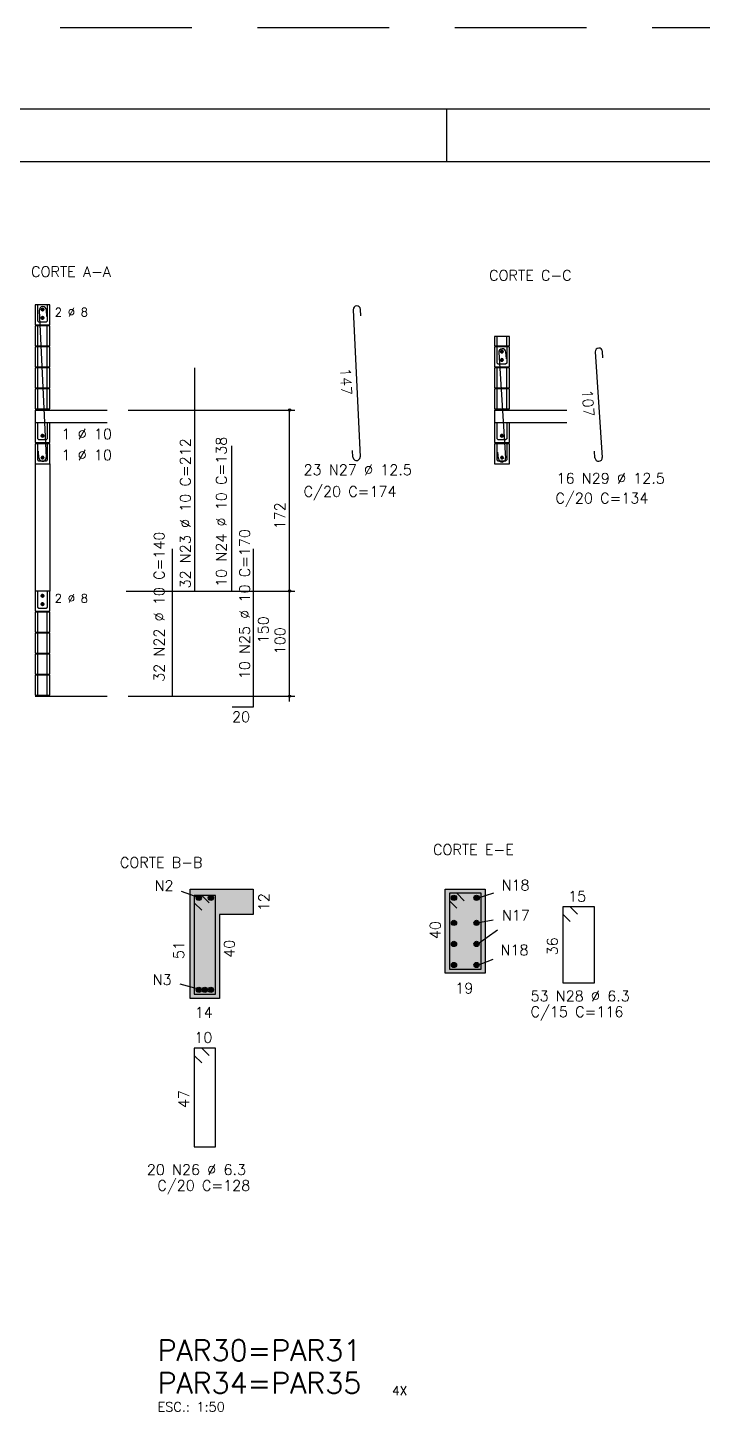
# Model space of a CAD drawing. Extents: x -1 to 122, y -1 to 61.
# Drawn here: x 66.12 to 78.94, y 34.7 to 61.05 of the extents above; entities that cross this region are included whole.
import ezdxf

# ---------------------------------------------------------------- set-up
doc = ezdxf.new("R2010")
doc.units = 0
doc.header["$MEASUREMENT"] = 0
doc.linetypes.add('HIDDEN', pattern=[0.375, 0.25, -0.125])
doc.layers.get('0').update_dxf_attribs({"linetype": 'CONTINUOUS'})
doc.layers.get('Defpoints').update_dxf_attribs({"linetype": 'CONTINUOUS'})
for name, color, linetype in [('ARQ_FOLHA', 7, 'CONTINUOUS'), ('PENA_02', 2, 'CONTINUOUS'), ('PENA_03', 3, 'CONTINUOUS'), ('PENA_04', 4, 'CONTINUOUS'), ('PENA_05', 5, 'CONTINUOUS'), ('PENA_06', 6, 'CONTINUOUS'), ('PENA_10', 253, 'CONTINUOUS')]:
    doc.layers.add(name, color=color, linetype=linetype)
doc.styles.get("Standard").update_dxf_attribs({"font": 'ROMANS.SHX'})

# ---------------------------------------------------------------- blocks, each defined once
blk = doc.blocks.new('FOLHA A1+1 - 1102 X 594')
at = {"layer": 'ARQ_FOLHA', "color": 1}
blk.add_line((-457, 584), (-457, 594), dxfattribs=at)
for points in [[(-1189, 0), (0, 0), (0, 594), (-1189, 594)], [(-1164, 10), (-10, 10), (-10, 584), (-1164, 584)]]:
    blk.add_lwpolyline(points, close=True, dxfattribs=at)
at = {"layer": 'Defpoints', "color": 8, "linetype": 'HIDDEN', "ltscale": 100}
blk.add_lwpolyline([(-1208.5, 609.5), (-1208.5, -15.5), (19.5, -15.5), (19.5, 609.5)], close=True, dxfattribs=at)

msp = doc.modelspace()

# ---------------------------------------------------------------- linework, layer by layer
at = {"layer": 'PENA_02', "linetype": 'Continuous'}
for centre, radius in [((71.096407, 53.785252), 0.02), ((71.096407, 53.785252), 0.01), ((71.096407, 50.345252), 0.02), ((71.096407, 50.345252), 0.01), ((71.096407, 48.345252), 0.02), ((71.096407, 48.345252), 0.01)]:
    msp.add_circle(centre, radius, dxfattribs=at)
at = {"layer": 'PENA_03', "linetype": 'Continuous'}
for p, q in [((66.309421, 55.005252), (66.309421, 55.385252)), ((66.489421, 55.005252), (66.489421, 55.385252)), ((75.041332, 55.005252), (75.041332, 55.185252)), ((75.221332, 55.005252), (75.221332, 55.185252)), ((66.309421, 54.605252), (66.309421, 54.985252)), ((66.489421, 54.605252), (66.489421, 54.985252)), ((66.309421, 54.205252), (66.309421, 54.585252)), ((66.489421, 54.205252), (66.489421, 54.585252)), ((75.041332, 54.205252), (75.041332, 54.585252)), ((75.221332, 54.205252), (75.221332, 54.585252)), ((66.309421, 53.805252), (66.309421, 54.185252)), ((66.489421, 53.805252), (66.489421, 54.185252)), ((75.041332, 53.805252), (75.041332, 54.185252)), ((75.221332, 53.805252), (75.221332, 54.185252)), ((66.259421, 53.785252), (66.259421, 53.165252)), ((66.259421, 53.785252), (67.6301, 53.785252)), ((68.0301, 53.785252), (71.196407, 53.785252)), ((71.096407, 48.24472), (71.096407, 53.785252)), ((74.991332, 53.785252), (74.991332, 53.165252)), ((74.991332, 53.785252), (76.362012, 53.785252)), ((66.259421, 53.545252), (67.6301, 53.545252)), ((74.991332, 53.545252), (76.362012, 53.545252)), ((66.259421, 52.765252), (66.259421, 50.345252)), ((66.539421, 52.765252), (66.539421, 50.345252)), ((67.988169, 50.345252), (71.196407, 50.345252)), ((66.309421, 49.565252), (66.309421, 49.945252)), ((66.489421, 49.565252), (66.489421, 49.945252)), ((66.309421, 49.165252), (66.309421, 49.545252)), ((66.489421, 49.165252), (66.489421, 49.545252)), ((66.309421, 48.765252), (66.309421, 49.145252)), ((66.489421, 48.765252), (66.489421, 49.145252)), ((66.309421, 48.365252), (66.309421, 48.745252)), ((66.489421, 48.365252), (66.489421, 48.745252)), ((66.259421, 48.345252), (67.6301, 48.345252)), ((68.0301, 48.345252), (71.196407, 48.345252)), ((69.374146, 44.512732), (69.04298, 44.632755)), ((69.204446, 42.600245), (69.204446, 44.680245)), ((69.204446, 44.680245), (70.404446, 44.680245)), ((70.404446, 44.680245), (70.404446, 44.200245)), ((74.054076, 43.080245), (74.054076, 44.680245)), ((74.054076, 44.680245), (74.814076, 44.680245)), ((74.66251, 44.509835), (74.973451, 44.610093)), ((74.814076, 44.680245), (74.814076, 43.080245)), ((70.404446, 44.200245), (69.764446, 44.200245)), ((69.764446, 44.200245), (69.764446, 42.600245)), ((74.651888, 44.036996), (74.964839, 44.095395)), ((74.654542, 43.62559), (75.045564, 43.906371)), ((74.651645, 43.230504), (74.963328, 43.351624)), ((74.814076, 43.080245), (74.054076, 43.080245)), ((69.365439, 42.778202), (69.015992, 42.871535)), ((69.764446, 42.600245), (69.204446, 42.600245))]:
    msp.add_line(p, q, dxfattribs=at)
for points in [[(66.259421, 55.405252), (66.539421, 55.405252), (66.539421, 55.785252), (66.259421, 55.785252), (66.259421, 55.405252)], [(66.489421, 55.785252), (66.489421, 55.475252), (66.469421, 55.455252), (66.329421, 55.455252), (66.309421, 55.475252), (66.309421, 55.785252)], [(66.42397, 55.694986), (66.421808, 55.705155), (66.415698, 55.713565), (66.406695, 55.718763), (66.396356, 55.719849), (66.38647, 55.716637), (66.378744, 55.709681), (66.374516, 55.700184), (66.374516, 55.689789), (66.378744, 55.680292), (66.38647, 55.673336), (66.396356, 55.670123), (66.406695, 55.67121), (66.415698, 55.676408), (66.421808, 55.684818), (66.42397, 55.694986)], [(66.259421, 55.005252), (66.539421, 55.005252), (66.539421, 55.385252), (66.259421, 55.385252), (66.259421, 55.005252)], [(66.42397, 55.536243), (66.421808, 55.546411), (66.415698, 55.554821), (66.406695, 55.560019), (66.396356, 55.561106), (66.38647, 55.557893), (66.378744, 55.550937), (66.374516, 55.54144), (66.374516, 55.531045), (66.378744, 55.521548), (66.38647, 55.514592), (66.396356, 55.511379), (66.406695, 55.512466), (66.415698, 55.517664), (66.421808, 55.526074), (66.42397, 55.536243)], [(74.991332, 55.005252), (75.271332, 55.005252), (75.271332, 55.185252), (74.991332, 55.185252), (74.991332, 55.005252)], [(66.259421, 54.605252), (66.539421, 54.605252), (66.539421, 54.985252), (66.259421, 54.985252), (66.259421, 54.605252)], [(74.991332, 54.605252), (75.271332, 54.605252), (75.271332, 54.985252), (74.991332, 54.985252), (74.991332, 54.605252)], [(75.221332, 54.985252), (75.221332, 54.675252), (75.201332, 54.655252), (75.061332, 54.655252), (75.041332, 54.675252), (75.041332, 54.985252)], [(75.155881, 54.894986), (75.15372, 54.905155), (75.14761, 54.913565), (75.138607, 54.918763), (75.128268, 54.919849), (75.118381, 54.916637), (75.110656, 54.909681), (75.106428, 54.900184), (75.106428, 54.889789), (75.110656, 54.880292), (75.118381, 54.873336), (75.128268, 54.870123), (75.138607, 54.87121), (75.14761, 54.876408), (75.15372, 54.884818), (75.155881, 54.894986)], [(66.259421, 54.205252), (66.539421, 54.205252), (66.539421, 54.585252), (66.259421, 54.585252), (66.259421, 54.205252)], [(74.991332, 54.205252), (75.271332, 54.205252), (75.271332, 54.585252), (74.991332, 54.585252), (74.991332, 54.205252)], [(75.155881, 54.736243), (75.15372, 54.746411), (75.14761, 54.754821), (75.138607, 54.760019), (75.128268, 54.761106), (75.118381, 54.757893), (75.110656, 54.750937), (75.106428, 54.74144), (75.106428, 54.731045), (75.110656, 54.721548), (75.118381, 54.714592), (75.128268, 54.711379), (75.138607, 54.712466), (75.14761, 54.717664), (75.15372, 54.726074), (75.155881, 54.736243)], [(66.259421, 53.805252), (66.539421, 53.805252), (66.539421, 54.185252), (66.259421, 54.185252), (66.259421, 53.805252)], [(74.991332, 53.805252), (75.271332, 53.805252), (75.271332, 54.185252), (74.991332, 54.185252), (74.991332, 53.805252)], [(66.259421, 53.165252), (66.539421, 53.165252), (66.539421, 53.545252)], [(66.489421, 53.545252), (66.489421, 53.235252), (66.469421, 53.215252), (66.329421, 53.215252), (66.309421, 53.235252), (66.309421, 53.545252)], [(74.991332, 53.165252), (75.271332, 53.165252), (75.271332, 53.545252)], [(75.221332, 53.545252), (75.221332, 53.235252), (75.201332, 53.215252), (75.061332, 53.215252), (75.041332, 53.235252), (75.041332, 53.545252)], [(66.42397, 53.296243), (66.421808, 53.306411), (66.415698, 53.314821), (66.406695, 53.320019), (66.396356, 53.321106), (66.38647, 53.317893), (66.378744, 53.310937), (66.374516, 53.30144), (66.374516, 53.291045), (66.378744, 53.281548), (66.38647, 53.274592), (66.396356, 53.271379), (66.406695, 53.272466), (66.415698, 53.277664), (66.421808, 53.286074), (66.42397, 53.296243)], [(75.155881, 53.296243), (75.15372, 53.306411), (75.14761, 53.314821), (75.138607, 53.320019), (75.128268, 53.321106), (75.118381, 53.317893), (75.110656, 53.310937), (75.106428, 53.30144), (75.106428, 53.291045), (75.110656, 53.281548), (75.118381, 53.274592), (75.128268, 53.271379), (75.138607, 53.272466), (75.14761, 53.277664), (75.15372, 53.286074), (75.155881, 53.296243)], [(66.259421, 52.765252), (66.539421, 52.765252), (66.539421, 53.145252), (66.259421, 53.145252), (66.259421, 52.765252)], [(66.489421, 53.145252), (66.489421, 52.835252), (66.469421, 52.815252), (66.329421, 52.815252), (66.309421, 52.835252), (66.309421, 53.145252)], [(74.991332, 52.765252), (75.271332, 52.765252), (75.271332, 53.145252), (74.991332, 53.145252), (74.991332, 52.765252)], [(75.221332, 53.145252), (75.221332, 52.835252), (75.201332, 52.815252), (75.061332, 52.815252), (75.041332, 52.835252), (75.041332, 53.145252)], [(66.426017, 52.880252), (66.423856, 52.890421), (66.417745, 52.898831), (66.408742, 52.904029), (66.398404, 52.905115), (66.388517, 52.901903), (66.380791, 52.894947), (66.376563, 52.88545), (66.376563, 52.875055), (66.380791, 52.865558), (66.388517, 52.858602), (66.398404, 52.855389), (66.408742, 52.856476), (66.417745, 52.861674), (66.423856, 52.870084), (66.426017, 52.880252)], [(75.157929, 52.880252), (75.155767, 52.890421), (75.149657, 52.898831), (75.140654, 52.904029), (75.130315, 52.905115), (75.120429, 52.901903), (75.112703, 52.894947), (75.108475, 52.88545), (75.108475, 52.875055), (75.112703, 52.865558), (75.120429, 52.858602), (75.130315, 52.855389), (75.140654, 52.856476), (75.149657, 52.861674), (75.155767, 52.870084), (75.157929, 52.880252)], [(66.259421, 49.965252), (66.539421, 49.965252), (66.539421, 50.345252), (66.259421, 50.345252), (66.259421, 49.965252)], [(66.489421, 50.345252), (66.489421, 50.035252), (66.469421, 50.015252), (66.329421, 50.015252), (66.309421, 50.035252), (66.309421, 50.345252)], [(66.42397, 50.254986), (66.421808, 50.265155), (66.415698, 50.273565), (66.406695, 50.278763), (66.396356, 50.279849), (66.38647, 50.276637), (66.378744, 50.269681), (66.374516, 50.260184), (66.374516, 50.249789), (66.378744, 50.240292), (66.38647, 50.233336), (66.396356, 50.230123), (66.406695, 50.23121), (66.415698, 50.236408), (66.421808, 50.244818), (66.42397, 50.254986)], [(66.42397, 50.096243), (66.421808, 50.106411), (66.415698, 50.114821), (66.406695, 50.120019), (66.396356, 50.121106), (66.38647, 50.117893), (66.378744, 50.110937), (66.374516, 50.10144), (66.374516, 50.091045), (66.378744, 50.081548), (66.38647, 50.074592), (66.396356, 50.071379), (66.406695, 50.072466), (66.415698, 50.077664), (66.421808, 50.086074), (66.42397, 50.096243)], [(66.259421, 49.565252), (66.539421, 49.565252), (66.539421, 49.945252), (66.259421, 49.945252), (66.259421, 49.565252)], [(66.259421, 49.165252), (66.539421, 49.165252), (66.539421, 49.545252), (66.259421, 49.545252), (66.259421, 49.165252)], [(66.259421, 48.765252), (66.539421, 48.765252), (66.539421, 49.145252), (66.259421, 49.145252), (66.259421, 48.765252)], [(66.259421, 48.365252), (66.539421, 48.365252), (66.539421, 48.745252), (66.259421, 48.745252), (66.259421, 48.365252)]]:
    msp.add_lwpolyline(points, dxfattribs=at)
for centre, radius in [((66.39897, 55.694986), 0.025), ((66.39897, 55.536243), 0.025), ((75.130881, 54.894986), 0.025), ((75.130881, 54.736243), 0.025), ((66.39897, 53.296243), 0.025), ((75.130881, 53.296243), 0.025), ((66.401017, 52.880252), 0.025), ((75.132929, 52.880252), 0.025), ((66.39897, 50.254986), 0.025), ((66.39897, 50.096243), 0.025), ((69.369446, 44.514245), 0.05), ((69.599446, 44.514245), 0.05), ((74.219076, 44.514245), 0.05), ((74.649076, 44.514245), 0.05), ((74.219076, 44.038245), 0.05), ((74.648076, 44.038245), 0.05), ((74.219076, 43.638245), 0.05), ((74.648076, 43.638245), 0.05), ((74.219076, 43.238245), 0.05), ((74.648076, 43.238245), 0.05), ((69.369446, 42.765245), 0.05), ((69.484446, 42.765245), 0.05), ((69.599446, 42.765245), 0.05)]:
    msp.add_circle(centre, radius, dxfattribs=at)
for points in [[(66.42397, 55.694986), (66.378744, 55.709681), (66.374516, 55.700184)], [(66.42397, 55.694986), (66.374516, 55.700184), (66.374516, 55.689789)], [(66.42397, 55.694986), (66.374516, 55.689789), (66.378744, 55.680292)], [(66.42397, 55.694986), (66.38647, 55.716637), (66.375477, 55.703537)], [(66.42397, 55.694986), (66.375477, 55.703537), (66.375477, 55.686436)], [(66.42397, 55.694986), (66.375477, 55.686436), (66.38647, 55.673336)], [(66.42397, 55.694986), (66.38647, 55.716637), (66.378744, 55.709681)], [(66.42397, 55.694986), (66.378744, 55.680292), (66.38647, 55.673336)], [(66.42397, 55.694986), (66.396356, 55.719849), (66.38647, 55.716637)], [(66.42397, 55.694986), (66.403311, 55.719607), (66.38647, 55.716637)], [(66.42397, 55.694986), (66.38647, 55.673336), (66.403311, 55.670366)], [(66.42397, 55.694986), (66.38647, 55.673336), (66.396356, 55.670123)], [(66.42397, 55.694986), (66.406695, 55.718763), (66.396356, 55.719849)], [(66.42397, 55.694986), (66.396356, 55.670123), (66.406695, 55.67121)], [(66.42397, 55.694986), (66.418121, 55.711056), (66.403311, 55.719607)], [(66.42397, 55.694986), (66.403311, 55.670366), (66.418121, 55.678917)], [(66.42397, 55.694986), (66.415698, 55.713565), (66.406695, 55.718763)], [(66.42397, 55.694986), (66.406695, 55.67121), (66.415698, 55.676408)], [(66.42397, 55.694986), (66.421808, 55.705155), (66.415698, 55.713565)], [(66.42397, 55.694986), (66.415698, 55.676408), (66.421808, 55.684818)], [(66.42397, 55.694986), (66.418121, 55.678917), (66.42397, 55.694986)], [(66.42397, 55.694986), (66.421808, 55.684818), (66.42397, 55.694986)], [(66.42397, 55.536243), (66.378744, 55.550937), (66.374516, 55.54144)], [(66.42397, 55.536243), (66.374516, 55.54144), (66.374516, 55.531045)], [(66.42397, 55.536243), (66.374516, 55.531045), (66.378744, 55.521548)], [(66.42397, 55.536243), (66.38647, 55.557893), (66.375477, 55.544793)], [(66.42397, 55.536243), (66.375477, 55.544793), (66.375477, 55.527692)], [(66.42397, 55.536243), (66.375477, 55.527692), (66.38647, 55.514592)], [(66.42397, 55.536243), (66.38647, 55.557893), (66.378744, 55.550937)], [(66.42397, 55.536243), (66.378744, 55.521548), (66.38647, 55.514592)], [(66.42397, 55.536243), (66.396356, 55.561106), (66.38647, 55.557893)], [(66.42397, 55.536243), (66.403311, 55.560863), (66.38647, 55.557893)], [(66.42397, 55.536243), (66.38647, 55.514592), (66.403311, 55.511622)], [(66.42397, 55.536243), (66.38647, 55.514592), (66.396356, 55.511379)], [(66.42397, 55.536243), (66.406695, 55.560019), (66.396356, 55.561106)], [(66.42397, 55.536243), (66.396356, 55.511379), (66.406695, 55.512466)], [(66.42397, 55.536243), (66.418121, 55.552312), (66.403311, 55.560863)], [(66.42397, 55.536243), (66.403311, 55.511622), (66.418121, 55.520173)], [(66.42397, 55.536243), (66.415698, 55.554821), (66.406695, 55.560019)], [(66.42397, 55.536243), (66.406695, 55.512466), (66.415698, 55.517664)], [(66.42397, 55.536243), (66.421808, 55.546411), (66.415698, 55.554821)], [(66.42397, 55.536243), (66.415698, 55.517664), (66.421808, 55.526074)], [(66.42397, 55.536243), (66.418121, 55.520173), (66.42397, 55.536243)], [(66.42397, 55.536243), (66.421808, 55.526074), (66.42397, 55.536243)], [(75.155881, 54.894986), (75.110656, 54.909681), (75.106428, 54.900184)], [(75.155881, 54.894986), (75.106428, 54.900184), (75.106428, 54.889789)], [(75.155881, 54.894986), (75.106428, 54.889789), (75.110656, 54.880292)], [(75.155881, 54.894986), (75.118381, 54.916637), (75.107389, 54.903537)], [(75.155881, 54.894986), (75.107389, 54.903537), (75.107389, 54.886436)], [(75.155881, 54.894986), (75.107389, 54.886436), (75.118381, 54.873336)], [(75.155881, 54.894986), (75.118381, 54.916637), (75.110656, 54.909681)], [(75.155881, 54.894986), (75.110656, 54.880292), (75.118381, 54.873336)], [(75.155881, 54.894986), (75.128268, 54.919849), (75.118381, 54.916637)], [(75.155881, 54.894986), (75.135223, 54.919607), (75.118381, 54.916637)], [(75.155881, 54.894986), (75.118381, 54.873336), (75.135223, 54.870366)], [(75.155881, 54.894986), (75.118381, 54.873336), (75.128268, 54.870123)], [(75.155881, 54.894986), (75.138607, 54.918763), (75.128268, 54.919849)], [(75.155881, 54.894986), (75.128268, 54.870123), (75.138607, 54.87121)], [(75.155881, 54.894986), (75.150032, 54.911056), (75.135223, 54.919607)], [(75.155881, 54.894986), (75.135223, 54.870366), (75.150032, 54.878917)], [(75.155881, 54.894986), (75.14761, 54.913565), (75.138607, 54.918763)], [(75.155881, 54.894986), (75.138607, 54.87121), (75.14761, 54.876408)], [(75.155881, 54.894986), (75.15372, 54.905155), (75.14761, 54.913565)], [(75.155881, 54.894986), (75.14761, 54.876408), (75.15372, 54.884818)], [(75.155881, 54.894986), (75.150032, 54.878917), (75.155881, 54.894986)], [(75.155881, 54.894986), (75.15372, 54.884818), (75.155881, 54.894986)], [(75.155881, 54.736243), (75.110656, 54.750937), (75.106428, 54.74144)], [(75.155881, 54.736243), (75.106428, 54.74144), (75.106428, 54.731045)], [(75.155881, 54.736243), (75.106428, 54.731045), (75.110656, 54.721548)], [(75.155881, 54.736243), (75.118381, 54.757893), (75.107389, 54.744793)], [(75.155881, 54.736243), (75.107389, 54.744793), (75.107389, 54.727692)], [(75.155881, 54.736243), (75.107389, 54.727692), (75.118381, 54.714592)], [(75.155881, 54.736243), (75.118381, 54.757893), (75.110656, 54.750937)], [(75.155881, 54.736243), (75.110656, 54.721548), (75.118381, 54.714592)], [(75.155881, 54.736243), (75.128268, 54.761106), (75.118381, 54.757893)], [(75.155881, 54.736243), (75.135223, 54.760863), (75.118381, 54.757893)], [(75.155881, 54.736243), (75.118381, 54.714592), (75.135223, 54.711622)], [(75.155881, 54.736243), (75.118381, 54.714592), (75.128268, 54.711379)], [(75.155881, 54.736243), (75.138607, 54.760019), (75.128268, 54.761106)], [(75.155881, 54.736243), (75.128268, 54.711379), (75.138607, 54.712466)], [(75.155881, 54.736243), (75.150032, 54.752312), (75.135223, 54.760863)], [(75.155881, 54.736243), (75.135223, 54.711622), (75.150032, 54.720173)], [(75.155881, 54.736243), (75.14761, 54.754821), (75.138607, 54.760019)], [(75.155881, 54.736243), (75.138607, 54.712466), (75.14761, 54.717664)], [(75.155881, 54.736243), (75.15372, 54.746411), (75.14761, 54.754821)], [(75.155881, 54.736243), (75.14761, 54.717664), (75.15372, 54.726074)], [(75.155881, 54.736243), (75.150032, 54.720173), (75.155881, 54.736243)], [(75.155881, 54.736243), (75.15372, 54.726074), (75.155881, 54.736243)], [(66.42397, 53.296243), (66.378744, 53.310937), (66.374516, 53.30144)], [(66.42397, 53.296243), (66.374516, 53.30144), (66.374516, 53.291045)], [(66.42397, 53.296243), (66.374516, 53.291045), (66.378744, 53.281548)], [(66.42397, 53.296243), (66.38647, 53.317893), (66.375477, 53.304793)], [(66.42397, 53.296243), (66.375477, 53.304793), (66.375477, 53.287692)], [(66.42397, 53.296243), (66.375477, 53.287692), (66.38647, 53.274592)], [(66.42397, 53.296243), (66.38647, 53.317893), (66.378744, 53.310937)], [(66.42397, 53.296243), (66.378744, 53.281548), (66.38647, 53.274592)], [(66.42397, 53.296243), (66.396356, 53.321106), (66.38647, 53.317893)], [(66.42397, 53.296243), (66.403311, 53.320863), (66.38647, 53.317893)], [(66.42397, 53.296243), (66.38647, 53.274592), (66.403311, 53.271622)], [(66.42397, 53.296243), (66.38647, 53.274592), (66.396356, 53.271379)], [(66.42397, 53.296243), (66.406695, 53.320019), (66.396356, 53.321106)], [(66.42397, 53.296243), (66.396356, 53.271379), (66.406695, 53.272466)], [(66.42397, 53.296243), (66.418121, 53.312312), (66.403311, 53.320863)], [(66.42397, 53.296243), (66.403311, 53.271622), (66.418121, 53.280173)], [(66.42397, 53.296243), (66.415698, 53.314821), (66.406695, 53.320019)], [(66.42397, 53.296243), (66.406695, 53.272466), (66.415698, 53.277664)], [(66.42397, 53.296243), (66.421808, 53.306411), (66.415698, 53.314821)], [(66.42397, 53.296243), (66.415698, 53.277664), (66.421808, 53.286074)], [(66.42397, 53.296243), (66.418121, 53.280173), (66.42397, 53.296243)], [(66.42397, 53.296243), (66.421808, 53.286074), (66.42397, 53.296243)], [(75.155881, 53.296243), (75.110656, 53.310937), (75.106428, 53.30144)], [(75.155881, 53.296243), (75.106428, 53.30144), (75.106428, 53.291045)], [(75.155881, 53.296243), (75.106428, 53.291045), (75.110656, 53.281548)], [(75.155881, 53.296243), (75.118381, 53.317893), (75.107389, 53.304793)], [(75.155881, 53.296243), (75.107389, 53.304793), (75.107389, 53.287692)], [(75.155881, 53.296243), (75.107389, 53.287692), (75.118381, 53.274592)], [(75.155881, 53.296243), (75.118381, 53.317893), (75.110656, 53.310937)], [(75.155881, 53.296243), (75.110656, 53.281548), (75.118381, 53.274592)], [(75.155881, 53.296243), (75.128268, 53.321106), (75.118381, 53.317893)], [(75.155881, 53.296243), (75.135223, 53.320863), (75.118381, 53.317893)], [(75.155881, 53.296243), (75.118381, 53.274592), (75.135223, 53.271622)], [(75.155881, 53.296243), (75.118381, 53.274592), (75.128268, 53.271379)], [(75.155881, 53.296243), (75.138607, 53.320019), (75.128268, 53.321106)], [(75.155881, 53.296243), (75.128268, 53.271379), (75.138607, 53.272466)], [(75.155881, 53.296243), (75.150032, 53.312312), (75.135223, 53.320863)], [(75.155881, 53.296243), (75.135223, 53.271622), (75.150032, 53.280173)], [(75.155881, 53.296243), (75.14761, 53.314821), (75.138607, 53.320019)], [(75.155881, 53.296243), (75.138607, 53.272466), (75.14761, 53.277664)], [(75.155881, 53.296243), (75.15372, 53.306411), (75.14761, 53.314821)], [(75.155881, 53.296243), (75.14761, 53.277664), (75.15372, 53.286074)], [(75.155881, 53.296243), (75.150032, 53.280173), (75.155881, 53.296243)], [(75.155881, 53.296243), (75.15372, 53.286074), (75.155881, 53.296243)], [(66.426017, 52.880252), (66.380791, 52.894947), (66.376563, 52.88545)], [(66.426017, 52.880252), (66.376563, 52.88545), (66.376563, 52.875055)], [(66.426017, 52.880252), (66.376563, 52.875055), (66.380791, 52.865558)], [(66.426017, 52.880252), (66.388517, 52.901903), (66.377525, 52.888803)], [(66.426017, 52.880252), (66.377525, 52.888803), (66.377525, 52.871702)], [(66.426017, 52.880252), (66.377525, 52.871702), (66.388517, 52.858602)], [(66.426017, 52.880252), (66.388517, 52.901903), (66.380791, 52.894947)], [(66.426017, 52.880252), (66.380791, 52.865558), (66.388517, 52.858602)], [(66.426017, 52.880252), (66.398404, 52.905115), (66.388517, 52.901903)], [(66.426017, 52.880252), (66.405358, 52.904873), (66.388517, 52.901903)], [(66.426017, 52.880252), (66.388517, 52.858602), (66.405358, 52.855632)], [(66.426017, 52.880252), (66.388517, 52.858602), (66.398404, 52.855389)], [(66.426017, 52.880252), (66.408742, 52.904029), (66.398404, 52.905115)], [(66.426017, 52.880252), (66.398404, 52.855389), (66.408742, 52.856476)], [(66.426017, 52.880252), (66.420168, 52.896322), (66.405358, 52.904873)], [(66.426017, 52.880252), (66.405358, 52.855632), (66.420168, 52.864183)], [(66.426017, 52.880252), (66.417745, 52.898831), (66.408742, 52.904029)], [(66.426017, 52.880252), (66.408742, 52.856476), (66.417745, 52.861674)], [(66.426017, 52.880252), (66.423856, 52.890421), (66.417745, 52.898831)], [(66.426017, 52.880252), (66.417745, 52.861674), (66.423856, 52.870084)], [(66.426017, 52.880252), (66.420168, 52.864183), (66.426017, 52.880252)], [(66.426017, 52.880252), (66.423856, 52.870084), (66.426017, 52.880252)], [(75.157929, 52.880252), (75.112703, 52.894947), (75.108475, 52.88545)], [(75.157929, 52.880252), (75.108475, 52.88545), (75.108475, 52.875055)], [(75.157929, 52.880252), (75.108475, 52.875055), (75.112703, 52.865558)], [(75.157929, 52.880252), (75.120429, 52.901903), (75.109436, 52.888803)], [(75.157929, 52.880252), (75.109436, 52.888803), (75.109436, 52.871702)], [(75.157929, 52.880252), (75.109436, 52.871702), (75.120429, 52.858602)], [(75.157929, 52.880252), (75.120429, 52.901903), (75.112703, 52.894947)], [(75.157929, 52.880252), (75.112703, 52.865558), (75.120429, 52.858602)], [(75.157929, 52.880252), (75.130315, 52.905115), (75.120429, 52.901903)], [(75.157929, 52.880252), (75.13727, 52.904873), (75.120429, 52.901903)], [(75.157929, 52.880252), (75.120429, 52.858602), (75.13727, 52.855632)], [(75.157929, 52.880252), (75.120429, 52.858602), (75.130315, 52.855389)], [(75.157929, 52.880252), (75.140654, 52.904029), (75.130315, 52.905115)], [(75.157929, 52.880252), (75.130315, 52.855389), (75.140654, 52.856476)], [(75.157929, 52.880252), (75.15208, 52.896322), (75.13727, 52.904873)], [(75.157929, 52.880252), (75.13727, 52.855632), (75.15208, 52.864183)], [(75.157929, 52.880252), (75.149657, 52.898831), (75.140654, 52.904029)], [(75.157929, 52.880252), (75.140654, 52.856476), (75.149657, 52.861674)], [(75.157929, 52.880252), (75.155767, 52.890421), (75.149657, 52.898831)], [(75.157929, 52.880252), (75.149657, 52.861674), (75.155767, 52.870084)], [(75.157929, 52.880252), (75.15208, 52.864183), (75.157929, 52.880252)], [(75.157929, 52.880252), (75.155767, 52.870084), (75.157929, 52.880252)], [(66.42397, 50.254986), (66.378744, 50.269681), (66.374516, 50.260184)], [(66.42397, 50.254986), (66.374516, 50.260184), (66.374516, 50.249789)], [(66.42397, 50.254986), (66.374516, 50.249789), (66.378744, 50.240292)], [(66.42397, 50.096243), (66.378744, 50.110937), (66.374516, 50.10144)], [(66.42397, 50.096243), (66.374516, 50.10144), (66.374516, 50.091045)], [(66.42397, 50.096243), (66.374516, 50.091045), (66.378744, 50.081548)], [(66.42397, 50.254986), (66.38647, 50.276637), (66.375477, 50.263537)], [(66.42397, 50.254986), (66.375477, 50.263537), (66.375477, 50.246436)], [(66.42397, 50.254986), (66.375477, 50.246436), (66.38647, 50.233336)], [(66.42397, 50.096243), (66.38647, 50.117893), (66.375477, 50.104793)], [(66.42397, 50.096243), (66.375477, 50.104793), (66.375477, 50.087692)], [(66.42397, 50.096243), (66.375477, 50.087692), (66.38647, 50.074592)], [(66.42397, 50.254986), (66.38647, 50.276637), (66.378744, 50.269681)], [(66.42397, 50.254986), (66.378744, 50.240292), (66.38647, 50.233336)], [(66.42397, 50.096243), (66.38647, 50.117893), (66.378744, 50.110937)], [(66.42397, 50.096243), (66.378744, 50.081548), (66.38647, 50.074592)], [(66.42397, 50.254986), (66.396356, 50.279849), (66.38647, 50.276637)], [(66.42397, 50.254986), (66.403311, 50.279607), (66.38647, 50.276637)], [(66.42397, 50.254986), (66.38647, 50.233336), (66.403311, 50.230366)], [(66.42397, 50.254986), (66.38647, 50.233336), (66.396356, 50.230123)], [(66.42397, 50.096243), (66.396356, 50.121106), (66.38647, 50.117893)], [(66.42397, 50.096243), (66.403311, 50.120863), (66.38647, 50.117893)], [(66.42397, 50.096243), (66.38647, 50.074592), (66.403311, 50.071622)], [(66.42397, 50.096243), (66.38647, 50.074592), (66.396356, 50.071379)], [(66.42397, 50.254986), (66.406695, 50.278763), (66.396356, 50.279849)], [(66.42397, 50.254986), (66.396356, 50.230123), (66.406695, 50.23121)], [(66.42397, 50.096243), (66.406695, 50.120019), (66.396356, 50.121106)], [(66.42397, 50.096243), (66.396356, 50.071379), (66.406695, 50.072466)], [(66.42397, 50.254986), (66.418121, 50.271056), (66.403311, 50.279607)], [(66.42397, 50.254986), (66.403311, 50.230366), (66.418121, 50.238917)], [(66.42397, 50.096243), (66.418121, 50.112312), (66.403311, 50.120863)], [(66.42397, 50.096243), (66.403311, 50.071622), (66.418121, 50.080173)], [(66.42397, 50.254986), (66.415698, 50.273565), (66.406695, 50.278763)], [(66.42397, 50.254986), (66.406695, 50.23121), (66.415698, 50.236408)], [(66.42397, 50.096243), (66.415698, 50.114821), (66.406695, 50.120019)], [(66.42397, 50.096243), (66.406695, 50.072466), (66.415698, 50.077664)], [(66.42397, 50.254986), (66.421808, 50.265155), (66.415698, 50.273565)], [(66.42397, 50.254986), (66.415698, 50.236408), (66.421808, 50.244818)], [(66.42397, 50.096243), (66.421808, 50.106411), (66.415698, 50.114821)], [(66.42397, 50.096243), (66.415698, 50.077664), (66.421808, 50.086074)], [(66.42397, 50.254986), (66.418121, 50.238917), (66.42397, 50.254986)], [(66.42397, 50.096243), (66.418121, 50.080173), (66.42397, 50.096243)], [(66.42397, 50.254986), (66.421808, 50.244818), (66.42397, 50.254986)], [(66.42397, 50.096243), (66.421808, 50.086074), (66.42397, 50.096243)], [(69.419446, 44.514245), (69.344446, 44.557547), (69.322461, 44.531346)], [(69.419446, 44.514245), (69.378128, 44.563486), (69.344446, 44.557547)], [(69.419446, 44.514245), (69.407748, 44.546385), (69.378128, 44.563486)], [(69.649446, 44.514245), (69.574446, 44.557547), (69.552461, 44.531346)], [(69.649446, 44.514245), (69.608128, 44.563486), (69.574446, 44.557547)], [(69.649446, 44.514245), (69.637748, 44.546385), (69.608128, 44.563486)], [(74.269076, 44.514245), (74.194076, 44.557547), (74.172091, 44.531346)], [(74.269076, 44.514245), (74.227758, 44.563486), (74.194076, 44.557547)], [(74.269076, 44.514245), (74.257378, 44.546385), (74.227758, 44.563486)], [(74.699076, 44.514245), (74.624076, 44.557547), (74.602091, 44.531346)], [(74.699076, 44.514245), (74.657758, 44.563486), (74.624076, 44.557547)], [(74.699076, 44.514245), (74.687378, 44.546385), (74.657758, 44.563486)], [(69.419446, 44.514245), (69.322461, 44.531346), (69.322461, 44.497144)], [(69.419446, 44.514245), (69.322461, 44.497144), (69.344446, 44.470944)], [(69.419446, 44.514245), (69.344446, 44.470944), (69.378128, 44.465005)], [(69.419446, 44.514245), (69.378128, 44.465005), (69.407748, 44.482106)], [(69.419446, 44.514245), (69.407748, 44.482106), (69.419446, 44.514245)], [(69.649446, 44.514245), (69.552461, 44.531346), (69.552461, 44.497144)], [(69.649446, 44.514245), (69.552461, 44.497144), (69.574446, 44.470944)], [(69.649446, 44.514245), (69.574446, 44.470944), (69.608128, 44.465005)], [(69.649446, 44.514245), (69.608128, 44.465005), (69.637748, 44.482106)], [(69.649446, 44.514245), (69.637748, 44.482106), (69.649446, 44.514245)], [(74.269076, 44.514245), (74.172091, 44.531346), (74.172091, 44.497144)], [(74.269076, 44.514245), (74.172091, 44.497144), (74.194076, 44.470944)], [(74.269076, 44.514245), (74.194076, 44.470944), (74.227758, 44.465005)], [(74.269076, 44.514245), (74.227758, 44.465005), (74.257378, 44.482106)], [(74.269076, 44.514245), (74.257378, 44.482106), (74.269076, 44.514245)], [(74.699076, 44.514245), (74.602091, 44.531346), (74.602091, 44.497144)], [(74.699076, 44.514245), (74.602091, 44.497144), (74.624076, 44.470944)], [(74.699076, 44.514245), (74.624076, 44.470944), (74.657758, 44.465005)], [(74.699076, 44.514245), (74.657758, 44.465005), (74.687378, 44.482106)], [(74.699076, 44.514245), (74.687378, 44.482106), (74.699076, 44.514245)], [(74.269076, 44.038245), (74.194076, 44.081547), (74.172091, 44.055346)], [(74.269076, 44.038245), (74.172091, 44.055346), (74.172091, 44.021144)], [(74.269076, 44.038245), (74.172091, 44.021144), (74.194076, 43.994944)], [(74.269076, 44.038245), (74.227758, 44.087486), (74.194076, 44.081547)], [(74.269076, 44.038245), (74.194076, 43.994944), (74.227758, 43.989005)], [(74.269076, 44.038245), (74.257378, 44.070385), (74.227758, 44.087486)], [(74.269076, 44.038245), (74.227758, 43.989005), (74.257378, 44.006106)], [(74.269076, 44.038245), (74.257378, 44.006106), (74.269076, 44.038245)], [(74.698076, 44.038245), (74.623076, 44.081547), (74.601091, 44.055346)], [(74.698076, 44.038245), (74.601091, 44.055346), (74.601091, 44.021144)], [(74.698076, 44.038245), (74.601091, 44.021144), (74.623076, 43.994944)], [(74.698076, 44.038245), (74.656758, 44.087486), (74.623076, 44.081547)], [(74.698076, 44.038245), (74.623076, 43.994944), (74.656758, 43.989005)], [(74.698076, 44.038245), (74.686378, 44.070385), (74.656758, 44.087486)], [(74.698076, 44.038245), (74.656758, 43.989005), (74.686378, 44.006106)], [(74.698076, 44.038245), (74.686378, 44.006106), (74.698076, 44.038245)], [(74.269076, 43.638245), (74.194076, 43.681547), (74.172091, 43.655346)], [(74.269076, 43.638245), (74.172091, 43.655346), (74.172091, 43.621144)], [(74.269076, 43.638245), (74.172091, 43.621144), (74.194076, 43.594944)], [(74.269076, 43.638245), (74.227758, 43.687486), (74.194076, 43.681547)], [(74.269076, 43.638245), (74.194076, 43.594944), (74.227758, 43.589005)], [(74.269076, 43.638245), (74.257378, 43.670385), (74.227758, 43.687486)], [(74.269076, 43.638245), (74.227758, 43.589005), (74.257378, 43.606106)], [(74.269076, 43.638245), (74.257378, 43.606106), (74.269076, 43.638245)], [(74.698076, 43.638245), (74.623076, 43.681547), (74.601091, 43.655346)], [(74.698076, 43.638245), (74.601091, 43.655346), (74.601091, 43.621144)], [(74.698076, 43.638245), (74.601091, 43.621144), (74.623076, 43.594944)], [(74.698076, 43.638245), (74.656758, 43.687486), (74.623076, 43.681547)], [(74.698076, 43.638245), (74.623076, 43.594944), (74.656758, 43.589005)], [(74.698076, 43.638245), (74.686378, 43.670385), (74.656758, 43.687486)], [(74.698076, 43.638245), (74.656758, 43.589005), (74.686378, 43.606106)], [(74.698076, 43.638245), (74.686378, 43.606106), (74.698076, 43.638245)], [(74.269076, 43.238245), (74.194076, 43.281547), (74.172091, 43.255346)], [(74.269076, 43.238245), (74.172091, 43.255346), (74.172091, 43.221144)], [(74.269076, 43.238245), (74.172091, 43.221144), (74.194076, 43.194944)], [(74.269076, 43.238245), (74.227758, 43.287486), (74.194076, 43.281547)], [(74.269076, 43.238245), (74.194076, 43.194944), (74.227758, 43.189005)], [(74.269076, 43.238245), (74.257378, 43.270385), (74.227758, 43.287486)], [(74.269076, 43.238245), (74.227758, 43.189005), (74.257378, 43.206106)], [(74.269076, 43.238245), (74.257378, 43.206106), (74.269076, 43.238245)], [(74.698076, 43.238245), (74.623076, 43.281547), (74.601091, 43.255346)], [(74.698076, 43.238245), (74.601091, 43.255346), (74.601091, 43.221144)], [(74.698076, 43.238245), (74.601091, 43.221144), (74.623076, 43.194944)], [(74.698076, 43.238245), (74.656758, 43.287486), (74.623076, 43.281547)], [(74.698076, 43.238245), (74.623076, 43.194944), (74.656758, 43.189005)], [(74.698076, 43.238245), (74.686378, 43.270385), (74.656758, 43.287486)], [(74.698076, 43.238245), (74.656758, 43.189005), (74.686378, 43.206106)], [(74.698076, 43.238245), (74.686378, 43.206106), (74.698076, 43.238245)], [(69.419446, 42.765245), (69.344446, 42.808547), (69.322461, 42.782346)], [(69.419446, 42.765245), (69.322461, 42.782346), (69.322461, 42.748144)], [(69.419446, 42.765245), (69.322461, 42.748144), (69.344446, 42.721944)], [(69.419446, 42.765245), (69.378128, 42.814486), (69.344446, 42.808547)], [(69.419446, 42.765245), (69.344446, 42.721944), (69.378128, 42.716005)], [(69.419446, 42.765245), (69.407748, 42.797385), (69.378128, 42.814486)], [(69.419446, 42.765245), (69.378128, 42.716005), (69.407748, 42.733106)], [(69.419446, 42.765245), (69.407748, 42.733106), (69.419446, 42.765245)], [(69.534446, 42.765245), (69.459446, 42.808547), (69.437461, 42.782346)], [(69.534446, 42.765245), (69.437461, 42.782346), (69.437461, 42.748144)], [(69.534446, 42.765245), (69.437461, 42.748144), (69.459446, 42.721944)], [(69.534446, 42.765245), (69.493128, 42.814486), (69.459446, 42.808547)], [(69.534446, 42.765245), (69.459446, 42.721944), (69.493128, 42.716005)], [(69.534446, 42.765245), (69.522748, 42.797385), (69.493128, 42.814486)], [(69.534446, 42.765245), (69.493128, 42.716005), (69.522748, 42.733106)], [(69.534446, 42.765245), (69.522748, 42.733106), (69.534446, 42.765245)], [(69.649446, 42.765245), (69.574446, 42.808547), (69.552461, 42.782346)], [(69.649446, 42.765245), (69.552461, 42.782346), (69.552461, 42.748144)], [(69.649446, 42.765245), (69.552461, 42.748144), (69.574446, 42.721944)], [(69.649446, 42.765245), (69.608128, 42.814486), (69.574446, 42.808547)], [(69.649446, 42.765245), (69.574446, 42.721944), (69.608128, 42.716005)], [(69.649446, 42.765245), (69.637748, 42.797385), (69.608128, 42.814486)], [(69.649446, 42.765245), (69.608128, 42.716005), (69.637748, 42.733106)], [(69.649446, 42.765245), (69.637748, 42.733106), (69.649446, 42.765245)]]:
    msp.add_solid(points, dxfattribs=at)
at = {"layer": 'PENA_04', "linetype": 'Continuous'}
for p, q in [((69.424446, 44.560245), (69.284446, 44.560245)), ((69.284446, 44.560245), (69.284446, 42.680245)), ((69.684446, 44.560245), (69.284446, 44.560245)), ((69.284446, 44.560245), (69.284446, 44.420245)), ((69.564446, 44.420245), (69.424446, 44.560245)), ((69.684446, 42.680245), (69.684446, 44.560245)), ((74.274076, 44.600245), (74.134076, 44.600245)), ((74.134076, 44.600245), (74.134076, 43.160245)), ((74.734076, 44.600245), (74.134076, 44.600245)), ((74.134076, 44.600245), (74.134076, 44.460245)), ((74.414076, 44.460245), (74.274076, 44.600245)), ((74.734076, 43.160245), (74.734076, 44.600245)), ((69.284446, 44.420245), (69.424446, 44.280245)), ((74.134076, 44.460245), (74.274076, 44.320245)), ((74.134076, 43.160245), (74.734076, 43.160245)), ((69.284446, 42.680245), (69.684446, 42.680245))]:
    msp.add_line(p, q, dxfattribs=at)
at = {"layer": 'PENA_05', "linetype": 'Continuous'}
for p, q in [((66.3363, 55.677555), (66.469938, 52.883549)), ((66.480114, 55.55929), (66.474142, 55.684148)), ((72.303438, 55.69169), (72.437076, 52.897684)), ((72.447252, 55.573426), (72.44128, 55.698283)), ((75.069068, 54.875531), (75.200993, 52.870448)), ((75.214977, 54.759861), (75.206771, 54.884591)), ((76.904726, 54.889666), (77.036651, 52.884583)), ((77.050635, 54.773996), (77.042428, 54.898727)), ((69.295665, 50.345252), (69.295665, 54.585252)), ((66.332096, 52.876956), (66.326124, 53.001813)), ((69.994498, 50.345252), (69.994498, 53.105252)), ((72.299234, 52.891091), (72.293262, 53.015948)), ((75.063291, 52.861388), (75.055084, 52.986118)), ((76.898948, 52.875523), (76.890742, 53.000253)), ((68.869741, 48.345252), (68.869741, 51.145252)), ((70.406417, 48.145252), (70.406417, 51.145252)), ((70.006417, 48.145252), (70.406417, 48.145252)), ((76.428453, 44.34181), (76.288453, 44.34181)), ((76.288453, 44.34181), (76.288453, 42.90181)), ((76.888453, 44.34181), (76.288453, 44.34181)), ((76.288453, 44.34181), (76.288453, 44.20181)), ((76.568453, 44.20181), (76.428453, 44.34181)), ((76.888453, 42.90181), (76.888453, 44.34181)), ((76.288453, 44.20181), (76.428453, 44.06181)), ((76.288453, 42.90181), (76.888453, 42.90181)), ((69.424446, 41.658987), (69.284446, 41.658987)), ((69.284446, 41.658987), (69.284446, 39.778987)), ((69.684446, 41.658987), (69.284446, 41.658987)), ((69.284446, 41.658987), (69.284446, 41.518987)), ((69.564446, 41.518987), (69.424446, 41.658987)), ((69.684446, 39.778987), (69.684446, 41.658987)), ((69.284446, 41.518987), (69.424446, 41.378987)), ((69.284446, 39.778987), (69.684446, 39.778987))]:
    msp.add_line(p, q, dxfattribs=at)
for centre, start, end in [((66.405221, 55.680851), 2.738388, 182.738388), ((72.372359, 55.694986), 2.738388, 182.738388), ((75.13792, 54.880061), 3.764359, 183.764359), ((76.973577, 54.894196), 3.764359, 183.764359), ((66.401017, 52.880252), 182.738388, 2.738388), ((72.368155, 52.894388), 182.738388, 2.738388), ((75.132142, 52.865918), 183.764359, 3.764359), ((76.9678, 52.880053), 183.764359, 3.764359)]:
    msp.add_arc(centre, 0.069, start, end, dxfattribs=at)
at = {"layer": 'PENA_10', "linetype": 'Continuous'}
for points in [[(69.204446, 44.680245), (70.404446, 44.680245), (70.404446, 44.200245)], [(69.204446, 44.680245), (70.404446, 44.200245), (69.764446, 44.200245)], [(69.204446, 44.680245), (69.764446, 44.200245), (69.764446, 42.600245)], [(69.204446, 44.680245), (69.764446, 42.600245), (69.204446, 42.600245)], [(69.204446, 44.680245), (69.204446, 42.600245), (69.204446, 44.680245)], [(74.054076, 44.680245), (74.814076, 44.680245), (74.814076, 44.200245)], [(74.054076, 44.680245), (74.814076, 44.200245), (74.814076, 43.080245)], [(74.054076, 44.680245), (74.814076, 43.080245), (74.054076, 43.080245)], [(74.054076, 44.680245), (74.054076, 43.080245), (74.054076, 44.680245)]]:
    msp.add_solid(points, dxfattribs=at)

# ---------------------------------------------------------------- block references
at = {"xscale": 0.09999999999999938, "yscale": 0.09999999999999938, "zscale": 0.09999999999999938}
msp.add_blockref('FOLHA A1+1 - 1102 X 594', (119.786331, 0.100435), dxfattribs=at)

# ---------------------------------------------------------------- texts
at = {"layer": 'PENA_02', "linetype": 'Continuous'}
msp.add_text('4X', height=0.17, dxfattribs=at).set_placement((73.041832, 35.064192))
at = {"layer": 'PENA_03', "linetype": 'Continuous'}
for s, height, p in [('CORTE A-A', 0.2, (66.182656, 56.313141)), ('CORTE C-C', 0.2, (74.887002, 56.245522)), ('2 %%c 8', 0.16, (66.632126, 55.564993)), ('1 %%c 10', 0.2, (66.76024, 53.228951)), ('1 %%c 10', 0.2, (66.76024, 52.828951)), ('23 N27 %%c 12.5', 0.2, (71.361404, 52.547065)), ('16 N29 %%c 12.5', 0.2, (76.169353, 52.387124)), ('C/20 C=174', 0.2, (71.361404, 52.136009)), ('C/20 C=134', 0.2, (76.147811, 52.010139)), ('2 %%c 8', 0.16, (66.632126, 50.124993)), ('20', 0.2, (70.001417, 47.855252)), ('CORTE E-E', 0.2, (73.821142, 45.331037)), ('CORTE B-B', 0.2, (67.869964, 45.084638)), ('N2', 0.2, (68.528693, 44.646661)), ('N18', 0.2, (75.1234, 44.655173)), ('15', 0.2, (76.388453, 44.44181)), ('N17', 0.2, (75.129577, 44.082118)), ('N18', 0.2, (75.103986, 43.422864)), ('N3', 0.2, (68.493022, 42.857796)), ('19', 0.2, (74.243405, 42.69854)), ('53 N28 %%c 6.3', 0.2, (75.674217, 42.54901)), ('14', 0.2, (69.291953, 42.234903)), ('C/15 C=116', 0.2, (75.674217, 42.24901)), ('10', 0.2, (69.284446, 41.758987)), ('20 N26 %%c 6.3', 0.2, (68.381351, 39.246808)), ('C/20 C=128', 0.2, (68.581351, 38.946808)), ('ESC.: 1:50', 0.18, (68.584329, 34.749196))]:
    msp.add_text(s, height=height, dxfattribs=at).set_placement(p)
for s, rotation, p in [('147', 272.738388, (72.056267, 54.580012)), ('107', 273.764359, (76.65164, 54.166781)), ('10 N24 %%c 10 C=138', 90, (69.898298, 50.423073)), ('32 N23 %%c 10 C=212', 90, (69.212601, 50.394798)), ('172', 90, (71.011013, 51.517059)), ('32 N22 %%c 10 C=140', 90, (68.717461, 48.619194)), ('10 N25 %%c 10 C=170', 90, (70.34202, 48.668599)), ('150', 90, (70.696417, 49.350252)), ('100', 90, (71.012628, 49.1415)), ('12', 90, (70.706426, 44.259977)), ('40', 90, (73.963442, 43.729197)), ('51', 90, (69.089225, 43.348089)), ('40', 90, (70.04934, 43.374038)), ('36', 90, (76.188453, 43.42181)), ('47', 90, (69.184446, 40.518987))]:
    msp.add_text(s, height=0.2, rotation=rotation, dxfattribs=at).set_placement(p)
at = {"layer": 'PENA_06', "linetype": 'Continuous'}
for s, p in [('PAR30=PAR31', (68.584329, 35.71666)), ('PAR34=PAR35', (68.584329, 35.093081))]:
    msp.add_text(s, height=0.4, dxfattribs=at).set_placement(p)

doc.saveas('drawing.dxf')
